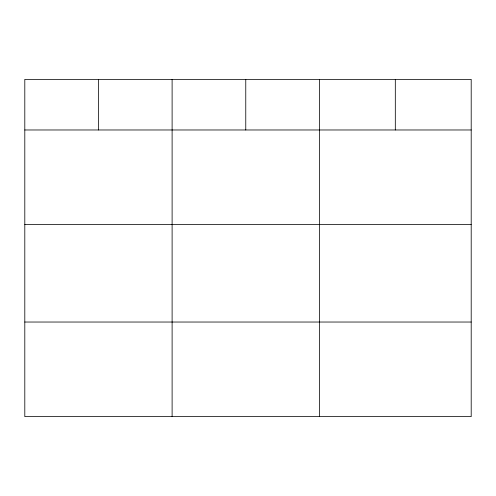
<?xml version="1.0" encoding="UTF-8"?>
<svg xmlns="http://www.w3.org/2000/svg" width="496" height="496" viewBox="0 0 496 496"><rect width="100%" height="100%" fill="white"/><g stroke="black" fill="none" stroke-linecap="round" stroke-linejoin="round"><path stroke-width="0.74" d="M471.2 224.57L471.2 79.372L24.8 79.372L24.8 416.628L471.2 416.628L471.2 224.57L24.8 224.57M24.8 129.977L471.2 129.977M24.8 322.034L471.2 322.034M395.312 79.372L395.312 129.977M319.424 79.372L319.424 416.628M245.768 79.372L245.768 129.977M172.112 79.372L172.112 416.628M98.456 79.372L98.456 129.977"/></g></svg>
